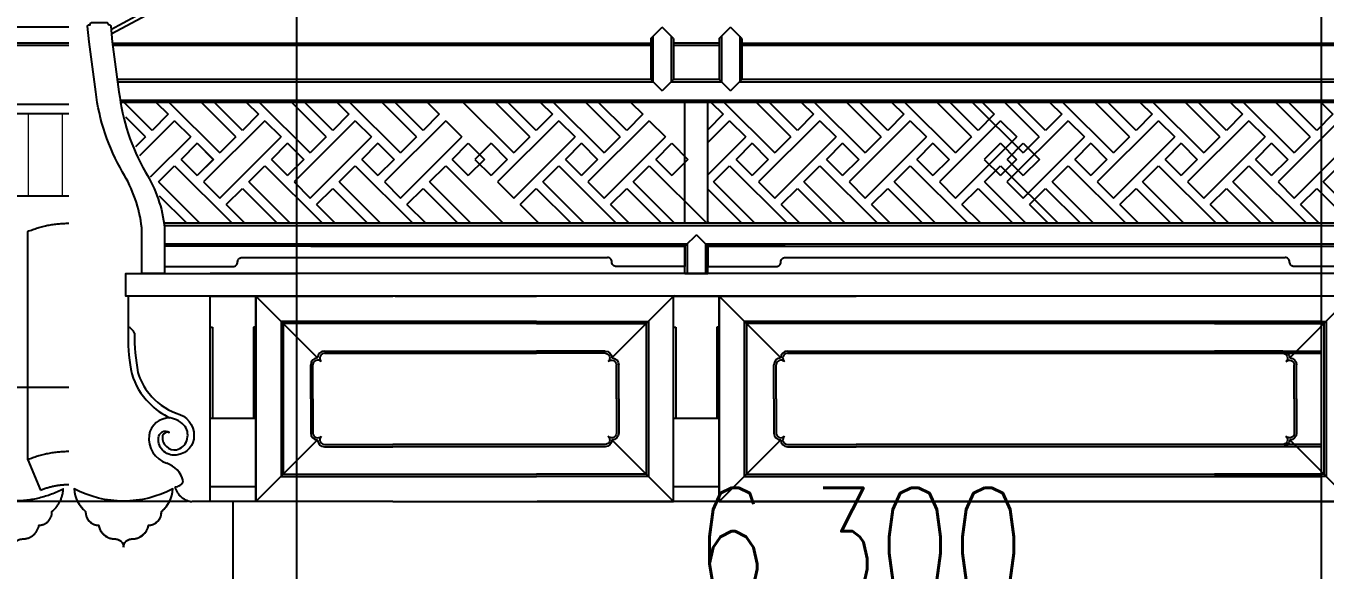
# Model space of a CAD drawing. Extents: x 296441 to 853063, y 459050 to 1117990.
# Drawn here: x 625505 to 628351, y 1060355 to 1061547 of the extents above; entities that cross this region are included whole.
import ezdxf
from ezdxf.xclip import XClip

# ---------------------------------------------------------------- set-up
doc = ezdxf.new("R2010")
doc.units = 0
doc.header["$LTSCALE"] = 1000
doc.header["$XCLIPFRAME"] = 0
for name, pattern in [('CENTER2', [28.575, 19.05, -3.175, 3.175, -3.175]), ('E1-ELEV-S$0$HIDDEN2', [4.7625, 3.175, -1.5875]), ('E2-E3-ELEV-S$0$$5$CENTER2', [28.575, 19.05, -3.175, 3.175, -3.175])]:
    doc.linetypes.add(name, pattern=pattern)
for name, color, linetype in [('D2-D3-ELEV-S$0$A-ELEV-MEDM', 4, 'Continuous'), ('D2-D3-ELEV-S$0$A-ELEV-THIN', 144, 'Continuous'), ('D2-D3-ELEV-S$0$A-ELEV-THIN-GRAY', 252, 'Continuous'), ('E1-ELEV-S$0$A-ELEV-HDDN', 161, 'E1-ELEV-S$0$HIDDEN2'), ('E1-ELEV-S$0$A-ELEV-HEVY', 2, 'Continuous'), ('E1-ELEV-S$0$A-ELEV-MEDM', 4, 'Continuous'), ('E1-ELEV-S$0$A-ELEV-THIN', 144, 'Continuous'), ('E1-ELEV-S$0$A-ELEV-XTHIN', 5, 'Continuous'), ('E1-TEXT-S-MI$0$A-ANNO-LEVL-TEXT', 255, 'Continuous'), ('E2-E3-ELEV-S$0$A-ELEV-HEVY', 2, 'Continuous'), ('E2-E3-ELEV-S$0$A-ELEV-MEDM', 4, 'Continuous'), ('E2-E3-ELEV-S$0$A-ELEV-THIN', 144, 'Continuous'), ('E2-E3-ELEV-S$0$A-ELEV-THIN-GRAY', 252, 'Continuous'), ('E2-E3-ELEV-S$0$G-GRID', 9, 'E2-E3-ELEV-S$0$$5$CENTER2'), ('E2-E3-ELEV-S$0$G-XREF', 2, 'Continuous'), ('E2-E3-ELEV-S$0$！！！修改标记', 2, 'Continuous'), ('G-GRID', 8, 'CENTER2'), ('G-XREF', 2, 'Continuous')]:
    doc.layers.add(name, color=color, linetype=linetype)
doc.layers.add('E1-ELEV-S$0$A_PL_4', color=138, linetype='Continuous', lineweight=9)
doc.layers.add('E2-E3-TEXT-S$0$A-ANNO-NPLT', color=215, linetype='Continuous', plot=False)
doc.styles.add('E1-TEXT-S-MI$0$GOA_01_thin_0.75', font='romans.shx', dxfattribs={"width": 0.75, "bigfont": 'hzdx.shx'})

# ---------------------------------------------------------------- blocks, each defined once
blk = doc.blocks.new('E2-E3-ELEV-S$0$木牛腿1-E2')
at = {"layer": 'E2-E3-ELEV-S$0$A-ELEV-MEDM'}
blk.add_lwpolyline([(0, 450), (100, 450), (100, 0), (0, 0)], close=True, dxfattribs=at)
at = {"layer": 'E2-E3-ELEV-S$0$A-ELEV-THIN'}
for p, q in [((0, 382.6), (5, 382.6)), ((5, 382.6), (5, 183)), ((100, 382.6), (95, 382.6)), ((95, 382.6), (95, 183)), ((0, 183), (100, 183)), ((0, 33), (100, 33))]:
    blk.add_line(p, q, dxfattribs=at)
blk = doc.blocks.new('E2-E3-ELEV-S$0$芽头1-E')
at = {"layer": 'E2-E3-ELEV-S$0$A-ELEV-THIN'}
blk.add_lwpolyline([(170, 50), (0, 50), (0, 5), (150, 5, 0.414214), (160, 15, -0.414214), (170, 25)], format="xyb", dxfattribs=at)
blk = doc.blocks.new('E2-E3-ELEV-S$0$结子2-E1')
at = {"layer": 'E2-E3-ELEV-S$0$A-ELEV-MEDM'}
for p, q in [((-25, 115), (-25, 25)), ((25, 115), (25, 25))]:
    blk.add_line(p, q, dxfattribs=at)
at = {"layer": 'E2-E3-ELEV-S$0$A-ELEV-THIN-GRAY', "color": 8}
for p, q in [((-25, 115), (0, 140)), ((-20, 120), (-20, 20)), ((25, 115), (0, 140)), ((20, 120), (20, 20)), ((-25, 25), (0, 0)), ((25, 25), (0, 0))]:
    blk.add_line(p, q, dxfattribs=at)
blk = doc.blocks.new('E2-E3-ELEV-S$0$小脚1-E1')
at = {"layer": 'E2-E3-ELEV-S$0$A-ELEV-MEDM'}
for p, q in [((-25, -85), (-25, -25)), ((25, -85), (25, -25)), ((-25, -85), (25, -85))]:
    blk.add_line(p, q, dxfattribs=at)
at = {"layer": 'E2-E3-ELEV-S$0$A-ELEV-THIN-GRAY', "ltscale": 0.1}
for p, q in [((0, 0), (-25, -25)), ((0, 0), (25, -25)), ((-20, -20), (-20, -85)), ((20, -20), (20, -85))]:
    blk.add_line(p, q, dxfattribs=at)
blk = doc.blocks.new('E2-E3-ELEV-S$0$镶板450-E')
at = {"layer": 'E2-E3-ELEV-S$0$A-ELEV-MEDM'}
blk.add_lwpolyline([(300, 0), (0, 0), (0, 450), (300, 450)], dxfattribs=at)
at = {"layer": 'E2-E3-ELEV-S$0$A-ELEV-THIN'}
blk.add_lwpolyline([(300, 390), (60, 390), (60, 60), (300, 60)], dxfattribs=at)
at = {"layer": 'E2-E3-ELEV-S$0$A-ELEV-THIN', "ltscale": 0.1}
for points in [[(150, 325), (300, 325)], [(125, 225), (125, 300)], [(125, 225), (125, 150)], [(150, 125), (300, 125)]]:
    blk.add_lwpolyline(points, dxfattribs=at)
for centre, start, end in [((150.3, 314.5), 91.7994, 226.9566), ((135.5, 299.6), 43.2913, 177.9571), ((135.5, 150.4), 182.0429, 316.7087), ((150.3, 135.5), 133.0434, 268.2006)]:
    blk.add_arc(centre, 10.5, start, end, dxfattribs=at)
at = {"layer": 'E2-E3-ELEV-S$0$A-ELEV-THIN-GRAY', "ltscale": 0.1}
for p, q in [((135, 315), (0, 450)), ((135, 135), (0, 0))]:
    blk.add_line(p, q, dxfattribs=at)
for points in [[(300, 395), (55, 395), (55, 55), (300, 55)], [(150, 330), (300, 330)], [(120, 225), (120, 300)], [(120, 225), (120, 150)], [(150, 120), (300, 120)]]:
    blk.add_lwpolyline(points, dxfattribs=at)
for centre, start, end in [((135, 300), 90, 180), ((150, 315), 90, 180), ((135, 150), 180, 270), ((150, 135), 180, 270)]:
    blk.add_arc(centre, 15, start, end, dxfattribs=at)
blk = doc.blocks.new('E2-E3-ELEV-S$0$花饰1-E')
at = {"layer": 'E2-E3-ELEV-S$0$A-ELEV-THIN'}
for p, q in [((-166, 265), (-55.1, 154.1)), ((-19.8, 189.5), (-95.3, 265)), ((-5.6, 203.6), (-67, 265)), ((3.7, 265), (29.7, 239)), ((29.7, 239), (-5.6, 203.6)), ((43.8, 224.9), (-90.5, 90.5)), ((43.8, 224.9), (79.2, 189.5)), ((-104.6, 175.4), (-140, 140)), ((-104.6, 175.4), (-69.3, 140)), ((-55.1, 55.1), (79.2, 189.5)), ((-19.8, 189.5), (-55.1, 154.1)), ((58, 140), (93.3, 175.4)), ((93.3, 175.4), (128.7, 140)), ((-140, 140), (-104.6, 104.6)), ((-69.3, 140), (-104.6, 104.6)), ((8.5, 90.5), (43.8, 125.9)), ((43.8, 125.9), (169.7, 0)), ((58, 140), (93.3, 104.6)), ((128.7, 140), (93.3, 104.6)), ((-90.5, 90.5), (-55.1, 55.1)), ((8.5, 90.5), (99, 0)), ((-41, 41), (-5.6, 76.4)), ((-5.6, 76.4), (70.7, 0)), ((-41, 41), (0, 0))]:
    blk.add_line(p, q, dxfattribs=at)
blk = doc.blocks.new('E1-ELEV-S')
at = {"layer": 'E1-ELEV-S$0$A_PL_4'}
h = blk.add_hatch(dxfattribs=at)
h.set_pattern_fill('ANSI31', color=256, scale=600, angle=45, style=0)
h.set_pattern_definition([(90, (-9460, -1700), (-75, 1e-14), [])])
h.paths.add_polyline_path([(4010, 7750), (4010, 7570), (7710, 7570), (7710, 7750)])
at = {"layer": 'E1-ELEV-S$0$A-ELEV-HDDN'}
for p, q in [((7920, 7320), (3740, 7320)), ((3740, 7150), (7920, 7150)), ((3740, 6900), (7920, 6900))]:
    blk.add_line(p, q, dxfattribs=at)
at = {"layer": 'E1-ELEV-S$0$A-ELEV-HEVY'}
for p, q in [((3740, 4880), (3740, 9700)), ((3740, 7900), (7955, 7900)), ((8070, 7570), (3740, 7570))]:
    blk.add_line(p, q, dxfattribs=at)
at = {"layer": 'E1-ELEV-S$0$A-ELEV-MEDM'}
blk.add_line((4010, 7770), (7710, 7770), dxfattribs=at)
at = {"layer": 'E1-ELEV-S$0$A-ELEV-THIN'}
blk.add_line((4010, 7750), (7710, 7750), dxfattribs=at)
for points in [[(4190, 6991.5), (4190, 7492, 0.2), (4010, 7492), (4010, 6991.5)], [(4162.3, 6925, 0.2), (4037.7, 6925), (4010, 6991.5, -0.2), (4190, 6991.5), (4162.3, 6925)], [(3980, 6800, 0.408684), (3962.3, 6818, -0.371092), (3925.2, 6848.2, -0.424354), (3896.9, 6878.2, -0.213335), (3872, 6927.6, 0.244572), (4088, 6927.6, -0.213335), (4063.1, 6878.2, -0.424354), (4034.8, 6848.2, -0.371092), (3997.7, 6818, 0.408684), (3980, 6800)], [(4220, 6800, 0.408684), (4202.3, 6818, -0.371092), (4165.2, 6848.2, -0.424354), (4136.9, 6878.2, -0.213335), (4112, 6927.6, 0.244572), (4328, 6927.6, -0.213335), (4303.1, 6878.2, -0.424354), (4274.8, 6848.2, -0.371092), (4237.7, 6818, 0.408684), (4220, 6800)]]:
    blk.add_lwpolyline(points, format="xyb", dxfattribs=at)
at = {"layer": 'E1-ELEV-S$0$A-ELEV-XTHIN'}
for p, q in [((3740, 7940), (7957, 7940)), ((3740, 7905), (7955, 7905))]:
    blk.add_line(p, q, dxfattribs=at)
blk = doc.blocks.new('E2-E3-ELEV-S$0$木牛腿1-E1')
at = {"layer": 'E2-E3-ELEV-S$0$A-ELEV-MEDM'}
for p, q in [((-7061.3, -100), (-7061.3, -188.2)), ((-7061.3, -100), (-7061.3, -183.7)), ((-6851.3, -100), (-7061.3, -100)), ((-6851.3, -550), (-6851.3, -100)), ((-7061.3, -167.4), (-7061.3, -167.4)), ((-6851.3, -550), (-6921.3, -550)), ((-6851.3, -550), (-6851.3, -550))]:
    blk.add_line(p, q, dxfattribs=at)
for centre, radius, start, end in [((-6666.3, -190.6), 395, 179.6459, 191.6372), ((-6910, -227.7), 149.5, 196.5578, 225.1977), ((-6910.1, -234.9), 144.4, 223.2207, 245.8458), ((-6971, -411.7), 45.1, 87.7087, 170.9062), ((-6957.2, -410.9), 58.6, 173.8547, 250.5784), ((-6994.8, -519.6), 56.4, 15.8434, 71.3549), ((-6957.2, -500.3), 17.2, 264.1152, 346.871), ((-6916.5, -506.4), 43.9, 194.5171, 263.6929)]:
    blk.add_arc(centre, radius, start, end, dxfattribs=at)
at = {"layer": 'E2-E3-ELEV-S$0$A-ELEV-THIN-GRAY'}
for points in [[(-7047.6, -181), (-7047.6, -180.9, 0.045546), (-7039.8, -267.1, 0.097102), (-7015.3, -313.2, 0.132336), (-6956.2, -356.5, 0.076381)], [(-6956.2, -356.5, -0.355172), (-6917, -405.9, -0.371242), (-6952.2, -447.5, -0.520724), (-6994.6, -410.5, -0.601047), (-6971.2, -398.3, 0.447552), (-6986.3, -408.1, 0.457914), (-6955.2, -436.7, 0.505938), (-6936.1, -385.8, 0.175527), (-6969.2, -366.6, 0.232503)]]:
    blk.add_lwpolyline(points, format="xyb", dxfattribs=at)
blk.add_arc((-7067.7, -187.6), 21.2, 18.1847, 72.6099, dxfattribs=at)
blk = doc.blocks.new('E2-E3-ELEV-S$0$美人靠1-E')
at = {"layer": 'E2-E3-ELEV-S$0$A-ELEV-MEDM', "ltscale": 0.1}
blk.add_lwpolyline([(-115, 508), (-119, 542, -0.370651), (-113, 545, -0.499609), (-110, 550), (-79, 550, -0.140378), (-76, 550, -0.281838), (-74, 546, -0.396874), (-68, 542), (-65, 508), (-50, 398, 0.101584), (8, 222, -0.112631), (50, 100), (50, 0), (0, 0), (0, 100, 0.10801), (-42, 222, -0.101584), (-101, 398)], format="xyb", close=True, dxfattribs=at)
at = {"layer": 'E2-E3-ELEV-S$0$A-ELEV-THIN'}
for p, q in [((-68, 535), (170, 663.5)), ((-67, 525), (170, 652.3))]:
    blk.add_line(p, q, dxfattribs=at)
at = {"layer": 'E2-E3-ELEV-S$0$A-ELEV-THIN', "ltscale": 0.1}
blk.add_line((170, 663.5), (170, 652.3), dxfattribs=at)
blk = doc.blocks.new('E2-E3-ELEV-S')
at = {"layer": 'D2-D3-ELEV-S$0$A-ELEV-MEDM'}
blk.add_line((-1365, 7460), (-70, 7460), dxfattribs=at)
at = {"layer": 'D2-D3-ELEV-S$0$A-ELEV-THIN'}
for p, q in [((-3917.6, 7713.6), (-3979, 7775)), ((-3908.2, 7775), (-3882.2, 7749)), ((-3931.7, 7699.5), (-3975.2, 7742.9)), ((-3882.2, 7749), (-3917.6, 7713.6)), ((-3868.1, 7734.9), (-3945.4, 7657.6)), ((-3868.1, 7734.9), (-3832.7, 7699.5)), ((-3931.7, 7699.5), (-3954, 7677.3)), ((-3920.8, 7611.5), (-3832.7, 7699.5)), ((-3854, 7650), (-3818.6, 7685.4)), ((-3818.6, 7685.4), (-3783.2, 7650)), ((-3903.4, 7600.5), (-3868.1, 7635.9)), ((-3868.1, 7635.9), (-3742.2, 7510)), ((-3854, 7650), (-3818.6, 7614.6)), ((-3783.2, 7650), (-3818.6, 7614.6)), ((-3903.4, 7600.5), (-3812.9, 7510)), ((-3901.7, 7570.4), (-3841.2, 7510))]:
    blk.add_line(p, q, dxfattribs=at)
at = {"layer": 'D2-D3-ELEV-S$0$A-ELEV-THIN-GRAY', "ltscale": 0.1}
blk.add_line((-1370, 7465), (-70, 7465), dxfattribs=at)
at = {"layer": 'E2-E3-ELEV-S$0$A-ELEV-HEVY', "ltscale": 0.1}
for p, q in [((15, 7400), (-3790, 7400)), ((15, 7350), (-3790, 7350)), ((-3740, 4840), (-3740, 6900))]:
    blk.add_line(p, q, dxfattribs=at)
blk.add_lwpolyline([(-3600, 7350), (-3600, 7350), (-3975, 7350), (-3975, 7400), (-3600, 7400)], dxfattribs=at)
at = {"layer": 'E2-E3-ELEV-S$0$A-ELEV-MEDM'}
for p, q in [((-2825, 7900), (-4003.9, 7900)), ((-2945, 7900), (-3045, 7900)), ((-2675, 7900), (-2775, 7900)), ((-1110, 7900), (-2625, 7900)), ((-2825, 7825), (-3993.7, 7825)), ((-2675, 7825), (-2775, 7825)), ((-1110, 7825), (-2625, 7825)), ((26.7, 7775), (-3986.7, 7775)), ((-2750, 7510), (-2750, 7775)), ((-2700, 7510), (-2700, 7775)), ((-68.7, 7510), (-3891.3, 7510)), ((-2750, 7460), (-3890, 7460)), ((-2700, 7460), (-1035, 7460)), ((-3385, 7350), (-3075, 7350)), ((-2773.3, 7351.7), (-1060, 7350)), ((-3650, 6900), (-3690, 6900)), ((-3390, 6900), (-3075, 6900)), ((-2675.1, 6900), (-775, 6900))]:
    blk.add_line(p, q, dxfattribs=at)
at = {"layer": 'E2-E3-ELEV-S$0$A-ELEV-THIN'}
for p, q in [((-3570, 7460), (-2920, 7460)), ((-2530, 7460), (-1205, 7460)), ((-3720, 7435), (-2920, 7435)), ((-2530, 7435), (-1435, 7435)), ((-3075, 7290), (-3390, 7290)), ((-1355, 7290), (-2375.1, 7290)), ((-3390, 6960), (-3075, 6960)), ((-2375.1, 6960), (-1355, 6960))]:
    blk.add_line(p, q, dxfattribs=at)
at = {"layer": 'E2-E3-ELEV-S$0$A-ELEV-THIN', "ltscale": 0.1}
for p, q in [((-3390, 7225), (-3075, 7225)), ((-2375.1, 7225), (-1355, 7225)), ((-3075, 7025), (-3390, 7025)), ((-1355, 7025), (-2375.1, 7025))]:
    blk.add_line(p, q, dxfattribs=at)
at = {"layer": 'E2-E3-ELEV-S$0$A-ELEV-THIN'}
blk.add_lwpolyline([(-3980, 6800, -0.408684), (-3962.3, 6818, 0.371092), (-3925.2, 6848.2, 0.424354), (-3896.9, 6878.2, 0.213335), (-3872, 6927.6, -0.244572), (-4088, 6927.6, 0.213335), (-4063.1, 6878.2, 0.424354), (-4034.8, 6848.2, 0.371092), (-3997.7, 6818, -0.408684), (-3980, 6800)], format="xyb", dxfattribs=at)
at = {"layer": 'E2-E3-ELEV-S$0$A-ELEV-THIN-GRAY', "ltscale": 0.1}
for p, q in [((-4004.6, 7905), (-2820, 7905)), ((-3050, 7905), (-2940, 7905)), ((-2675, 7905), (-2775, 7905)), ((-2630, 7905), (-1105, 7905)), ((-3993, 7820), (-2820, 7820)), ((-2780, 7820), (-2670, 7820)), ((-2630, 7820), (-1105, 7820)), ((-3987.5, 7780), (27.5, 7780)), ((-3890.6, 7505), (-69.4, 7505)), ((-3890, 7465), (-2745, 7465)), ((-2705, 7465), (-1030, 7465)), ((-3075, 7295), (-3390, 7295)), ((-1355, 7295), (-2375.1, 7295)), ((-3390, 7230), (-3075, 7230)), ((-2375.1, 7230), (-1355, 7230)), ((-3075, 7020), (-3390, 7020)), ((-1355, 7020), (-2375.1, 7020)), ((-3390, 6955), (-3075, 6955)), ((-2375.1, 6955), (-1355, 6955))]:
    blk.add_line(p, q, dxfattribs=at)
at = {"layer": 'E2-E3-ELEV-S$0$G-GRID'}
blk.add_line((-3600, 6417.4), (-3600, 9928.9), dxfattribs=at)
for name, p in [('E2-E3-ELEV-S$0$美人靠1-E', (-3940, 7400)), ('E2-E3-ELEV-S$0$结子2-E1', (-2800, 7800)), ('E2-E3-ELEV-S$0$结子2-E1', (-2650, 7800)), ('E2-E3-ELEV-S$0$小脚1-E1', (-2725, 7485))]:
    blk.add_blockref(name, p)
at = {"layer": 'E2-E3-ELEV-S$0$A-ELEV-MEDM', "extrusion": (0, 0, -1)}
ref = blk.add_blockref('E2-E3-ELEV-S$0$木牛腿1-E1', (-3091.3, 7450), dxfattribs=dict(at, xscale=-1, zscale=-1))
XClip(ref).set_block_clipping_path([(-7116.0124632946, -550.0011574014), (-6881.3312210036, -100.0011849257)])
at = {"layer": 'E2-E3-ELEV-S$0$A-ELEV-MEDM'}
for p in [(-3790, 6900), (-2775, 6900)]:
    blk.add_blockref('E2-E3-ELEV-S$0$木牛腿1-E2', p, dxfattribs=at)
at = {"layer": 'E2-E3-ELEV-S$0$A-ELEV-THIN'}
for name, p in [('E2-E3-ELEV-S$0$花饰1-E', (-3714, 7510)), ('E2-E3-ELEV-S$0$花饰1-E', (-3516, 7510)), ('E2-E3-ELEV-S$0$花饰1-E', (-3318, 7510)), ('E2-E3-ELEV-S$0$花饰1-E', (-3070, 7510)), ('E2-E3-ELEV-S$0$花饰1-E', (-2872, 7510)), ('E2-E3-ELEV-S$0$花饰1-E', (-2498, 7510)), ('E2-E3-ELEV-S$0$花饰1-E', (-2300, 7510)), ('E2-E3-ELEV-S$0$花饰1-E', (-2102, 7510)), ('E2-E3-ELEV-S$0$花饰1-E', (-1954, 7510)), ('E2-E3-ELEV-S$0$花饰1-E', (-1756, 7510)), ('E2-E3-ELEV-S$0$花饰1-E', (-1558, 7510)), ('E2-E3-ELEV-S$0$花饰1-E', (-1360, 7510)), ('E2-E3-ELEV-S$0$芽头1-E', (-3890, 7410)), ('E2-E3-ELEV-S$0$芽头1-E', (-2700, 7410))]:
    blk.add_blockref(name, p, dxfattribs=at)
ref = blk.add_blockref('E2-E3-ELEV-S$0$花饰1-E', (-2696, 7510), dxfattribs=at)
XClip(ref).set_block_clipping_path([(-4.0454536934, 0.000000004), (414.3851193342, 265.0000000066)])
at = {"layer": 'E2-E3-ELEV-S$0$A-ELEV-THIN', "xscale": -1, "rotation": 359.9999999999999}
blk.add_blockref('E2-E3-ELEV-S$0$芽头1-E', (-2750, 7410), dxfattribs=at)
at = {"layer": 'E2-E3-ELEV-S$0$A-ELEV-THIN', "xscale": -1}
blk.add_blockref('E2-E3-ELEV-S$0$芽头1-E', (-1265, 7410), dxfattribs=at)
at = {"layer": 'E2-E3-ELEV-S$0$G-XREF'}
ref = blk.add_blockref('E1-ELEV-S', (0, 0), dxfattribs=dict(at, xscale=-1))
XClip(ref).set_block_clipping_path([(3839.9999999852, 7949.9999999514), (3839.9999999747, 9699.9999999935), (5037.5000003928, 9699.9999999935), (5037.5000003928, 13173.1885809162), (10599.9999999446, 13173.1885809162), (10599.9999999446, -2500.0000000065), (-155.0010429744, -2500.0000000065), (-155.0010429744, 5700.00000052), (502.7055785611, 5700.00000052), (502.7055785611, 6417.4071594852), (3839.9999999944, 6417.4071594852), (3839.9999999915, 6900.0011838257), (4100.0000404922, 6900.0011838257), (4100.0000404922, 7949.9999999514)])
at = {"layer": 'E2-E3-ELEV-S$0$！！！修改标记'}
for p in [(-3690, 6900), (-2675.1, 6900)]:
    blk.add_blockref('E2-E3-ELEV-S$0$镶板450-E', p, dxfattribs=at)
at = {"layer": 'E2-E3-ELEV-S$0$！！！修改标记', "xscale": -1, "rotation": 359.9999999999999}
blk.add_blockref('E2-E3-ELEV-S$0$镶板450-E', (-2775, 6900), dxfattribs=at)
at = {"layer": 'E2-E3-ELEV-S$0$！！！修改标记', "xscale": -1}
blk.add_blockref('E2-E3-ELEV-S$0$镶板450-E', (-1289.9, 6900), dxfattribs=at)

msp = doc.modelspace()

# ---------------------------------------------------------------- linework, layer by layer
at = {"layer": 'E2-E3-TEXT-S$0$A-ANNO-NPLT', "elevation": 5.4}
msp.add_lwpolyline([(630217.7, 1066151.5), (626167.7, 1066151.5), (626167.7, 1063678.8), (628342.5, 1063678.8), (628342.5, 1056022.1), (630217.7, 1056022.1), (630217.7, 1066151.5)], close=True, dxfattribs=at)
at = {"layer": 'G-GRID'}
msp.add_line((674249.9, 1060504.8, 5.4), (592333.1, 1060504.8, 5.4), dxfattribs=at)

# ---------------------------------------------------------------- block references
at = {"layer": 'G-XREF'}
msp.add_blockref('E2-E3-ELEV-S', (629698.5, 1053604.8, 5.4), dxfattribs=at)

# ---------------------------------------------------------------- texts
at = {"layer": 'E1-TEXT-S-MI$0$A-ANNO-LEVL-TEXT', "style": 'E1-TEXT-S-MI$0$GOA_01_thin_0.75', "width": 0.75}
msp.add_text('6.300', height=250, dxfattribs=at).set_placement((626970, 1060284.9, 5.4))

doc.saveas('drawing.dxf')
